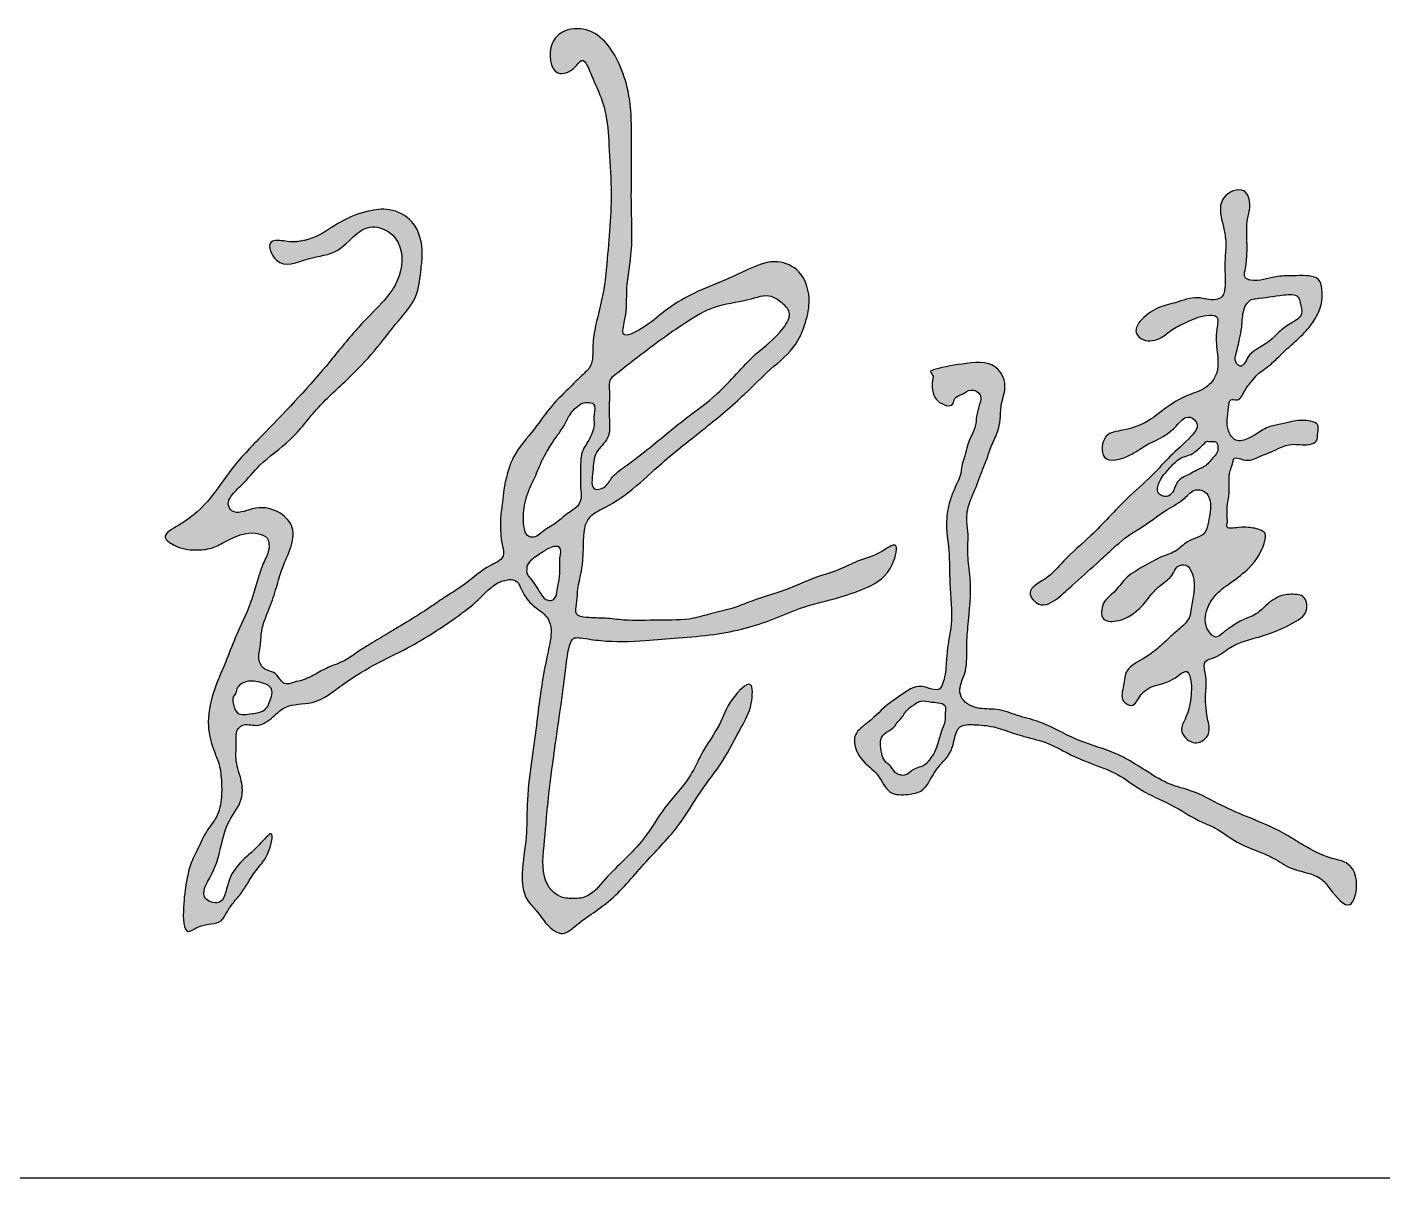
# Model space of a CAD drawing. Extents: x 174641 to 414490, y 73126 to 493158.
# Drawn here: x 255330 to 256288, y 274136 to 274949 of the extents above; entities that cross this region are included whole.
import ezdxf

# ---------------------------------------------------------------- set-up
doc = ezdxf.new("R2010")
doc.units = 0
doc.header["$LTSCALE"] = 1000
doc.header["$MEASUREMENT"] = 0
doc.layers.add('文字和字符', color=7, linetype='Continuous')

msp = doc.modelspace()

# ---------------------------------------------------------------- hatches: boundary and pattern name
at = {"layer": '文字和字符'}
h = msp.add_hatch(color=6, dxfattribs=at)
edge = h.paths.add_edge_path()
edge.add_spline(control_points=[(255512.9, 274797.85), (255513.13, 274797.81), (255538.02, 274798.96), (255550.77, 274812.6), (255569.48, 274819.29), (255587.34, 274821.74), (255606.18, 274812.07), (255610.69, 274792.3), (255608.18, 274774.13), (255606.27, 274756.69), (255590.68, 274739.93), (255576.44, 274720.32), (255556.97, 274700.05), (255535.2, 274681.1), (255517.95, 274656.88), (255496.13, 274642.62), (255484.14, 274627.14), (255475.17, 274619.48), (255471.43, 274612.22), (255476.86, 274603.64), (255491.24, 274611), (255506.6, 274609.05), (255523.95, 274593.13), (255511.57, 274571.84), (255506.61, 274553.1), (255501.71, 274538.16), (255495.67, 274525.09), (255495.66, 274512.25), (255492.76, 274502.78), (255497.76, 274494.51), (255505.11, 274493.92), (255508.51, 274489.11), (255512.25, 274483.88), (255519.22, 274486.61), (255526.2, 274487.75), (255534.3, 274492.18), (255543.52, 274497.32), (255554.63, 274500.81), (255564.11, 274508.02), (255574.82, 274514.48), (255587.8, 274522.22), (255601.94, 274530.63), (255614.99, 274539.12), (255627.27, 274547.58), (255641.95, 274556.48), (255653.03, 274567.46), (255668.65, 274573.53), (255665.64, 274584.25), (255664.83, 274592.92), (255664.62, 274603.07), (255666.44, 274612.75), (255666.97, 274623.15), (255669.63, 274633.74), (255674.7, 274649.43), (255688.43, 274663.65), (255700.24, 274681.72), (255712.76, 274693.34), (255721.59, 274702.51), (255730.91, 274710.42), (255729.5, 274724.27), (255732.69, 274742.13), (255738.06, 274761.08), (255741, 274793.64), (255744.23, 274827.7), (255741.54, 274863.91), (255740.41, 274888.17), (255733.94, 274904.75), (255728.91, 274915.1), (255723.75, 274930.06), (255716.59, 274918.2), (255700.46, 274912.47), (255697.9, 274936.14), (255709.54, 274948.02), (255726.38, 274949.2), (255740.76, 274938.46), (255749.59, 274922.43), (255756.61, 274901.98), (255757.54, 274881.7), (255757.4, 274862.51), (255757.5, 274843.6), (255757.11, 274819.57), (255758.69, 274792.3), (255753.12, 274765.31), (255754.69, 274747.94), (255748.96, 274727.83), (255769.21, 274738.04), (255780.54, 274749.13), (255801.3, 274761.88), (255822.43, 274769.6), (255841.25, 274778.8), (255859.5, 274786.07), (255879.56, 274776.73), (255884.67, 274756.42), (255880.34, 274738.96), (255872.86, 274721.37), (255855.14, 274707.71), (255835.06, 274686.9), (255808.92, 274665.21), (255781.55, 274644.16), (255759.77, 274623.14), (255742.86, 274611.36), (255720.94, 274601.68), (255725.88, 274574.23), (255719.05, 274554.48), (255719.13, 274542.31), (255716.92, 274533.3), (255728.35, 274531.5), (255738.64, 274531.86), (255755.97, 274529.29), (255776.59, 274530.66), (255797.46, 274529.67), (255814.22, 274535.18), (255829.39, 274537.98), (255845.36, 274545.23), (255866.01, 274550.58), (255885, 274560.01), (255903.68, 274565.06), (255918.81, 274573.16), (255930.76, 274575.54), (255947.27, 274587.69), (255941.11, 274562.46), (255926.01, 274553.61), (255902.12, 274545.02), (255879.09, 274540.36), (255857.47, 274530.41), (255837.31, 274523.97), (255814.9, 274519.5), (255791.16, 274517.72), (255764.66, 274515.25), (255740.93, 274514.54), (255725.16, 274517.13), (255715.16, 274518.34), (255711.92, 274505.76), (255708.28, 274470.02), (255699.69, 274420.93), (255695.98, 274372.26), (255693.28, 274347.13), (255704.91, 274334.61), (255715.06, 274333.01), (255728.3, 274334), (255743.11, 274353.45), (255765.08, 274370.91), (255780.68, 274399.29), (255798.29, 274416.58), (255807.36, 274438.01), (255820.32, 274455.34), (255825.27, 274471.81), (255843.82, 274491.62), (255842.69, 274467.39), (255833.64, 274452.58), (255822.55, 274429.91), (255805.54, 274409.14), (255790.82, 274382.88), (255767.03, 274359.92), (255745.1, 274331.92), (255723.69, 274319.33), (255708.35, 274305.91), (255696.84, 274314.95), (255691.06, 274324.51), (255680.78, 274334.38), (255679.22, 274354), (255683.84, 274375.66), (255683.17, 274401.77), (255686.37, 274427.95), (255690, 274453.43), (255693.19, 274480.06), (255696.99, 274502.5), (255701.59, 274520.66), (255698.99, 274532.79), (255688.43, 274539.31), (255680.66, 274547.74), (255677.32, 274559.02), (255662.01, 274558.89), (255650.53, 274544.48), (255628.81, 274528.53), (255605.56, 274513.14), (255577.55, 274500.01), (255554.5, 274486.34), (255534.76, 274469.59), (255513.56, 274471.64), (255503.48, 274460.54), (255493.2, 274454.05), (255483.54, 274457.83), (255477.71, 274451.89), (255478.65, 274442.55), (255476.86, 274430.43), (255482.35, 274417.3), (255483.11, 274401.56), (255469.9, 274386.55), (255467.09, 274366.38), (255461.18, 274349.88), (255450.32, 274333.66), (255469.86, 274327.6), (255471.38, 274346.34), (255481.11, 274360.17), (255491.69, 274367.61), (255506.28, 274385.44), (255501.07, 274363.39), (255493.64, 274355.68), (255487.54, 274346.64), (255482.71, 274338.24), (255476.74, 274331.46), (255471.86, 274324.86), (255466.89, 274314.12), (255454.52, 274316.81), (255440.54, 274305.53), (255440.55, 274330.2), (255442.49, 274342.89), (255445.21, 274357.62), (255451.27, 274368.73), (255456.27, 274380.63), (255465.47, 274391.07), (255468.02, 274404.37), (255467.85, 274417.39), (255466.37, 274429.01), (255460.79, 274440.88), (255456.98, 274457.58), (255460.91, 274478.98), (255470.25, 274498.84), (255478.09, 274520.39), (255488.31, 274539.98), (255492.94, 274558.1), (255497.2, 274570.72), (255501.65, 274578.68), (255501.46, 274588.97), (255487.11, 274594.14), (255473.8, 274587.59), (255460.5, 274580.25), (255447.73, 274579.33), (255436.91, 274580.77), (255423.76, 274590.01), (255456.2, 274605.99), (255468.62, 274632.45), (255506.93, 274671.03), (255537.18, 274703.29), (255562.51, 274735.8), (255579.49, 274752.17), (255593.85, 274769.28), (255597.72, 274790.43), (255586.79, 274805.73), (255566.8, 274811.8), (255553.13, 274788.31), (255529, 274787.33), (255508.69, 274776.3), (255496.21, 274800.14), (255512.79, 274797.87), (255512.9, 274797.85)], knot_values=[0, 0, 0, 0, 29.830329, 58.917813, 87.403057, 108.106156, 133.178165, 167.21185, 183.493575, 210.674955, 237.313626, 275.867732, 312.375317, 353.761043, 395.875537, 434.582879, 460.669761, 476.274997, 484.417806, 491.620343, 511.676156, 536.924503, 555.692553, 598.362356, 618.348177, 639.189191, 663.45492, 677.063063, 692.317653, 702.959274, 711.943659, 720.14469, 726.927846, 735.80548, 746.57076, 757.657127, 773.391329, 790.76732, 805.441898, 822.594095, 842.866694, 868.323001, 891.127033, 907.573393, 930.634575, 961.258613, 976.688727, 988.002723, 1001.170801, 1014.557807, 1029.617846, 1042.133039, 1057.768168, 1075.005198, 1109.99381, 1138.042246, 1164.89526, 1180.29965, 1191.874738, 1213.241442, 1232.349281, 1268.725268, 1294.322921, 1368.395782, 1410.724556, 1445.044845, 1469.944393, 1480.867815, 1499.328512, 1508.741629, 1526.286567, 1555.649157, 1570.573337, 1593.98259, 1617.984445, 1641.382666, 1669.439815, 1707.291974, 1725.035697, 1749.43332, 1786.029801, 1824.844218, 1863.911625, 1895.042411, 1908.396405, 1926.997455, 1954.733646, 1988.605585, 2022.407336, 2049.221687, 2076.673409, 2100.00089, 2131.565175, 2154.184674, 2175.023051, 2209.537897, 2244.846276, 2295.987218, 2350.394106, 2388.904508, 2420.906973, 2437.842954, 2481.538585, 2513.67034, 2525.068719, 2534.685067, 2544.923321, 2563.314623, 2581.768155, 2615.884833, 2650.046285, 2667.232328, 2688.872495, 2714.057646, 2739.784309, 2777.467879, 2801.534699, 2820.718126, 2846.219989, 2860.698517, 2879.243585, 2912.659008, 2940.608915, 2982.423161, 3010.685784, 3039.178412, 3070.401495, 3105.567192, 3138.040416, 3181.77967, 3202.070017, 3207.318711, 3220.228211, 3244.089956, 3371.102495, 3414.225609, 3453.462193, 3467.26996, 3480.300078, 3495.079726, 3519.973063, 3575.220664, 3613.131208, 3652.775903, 3675.917744, 3710.071084, 3737.577823, 3760.456026, 3779.026476, 3804.406012, 3842.427404, 3879.53793, 3916.903526, 3966.451123, 4017.131972, 4061.072175, 4074.638395, 4092.565028, 4109.947309, 4123.823044, 4149.665691, 4185.989873, 4217.238435, 4257.446297, 4295.790415, 4324.39685, 4369.00823, 4390.680082, 4401.809145, 4417.703641, 4439.204356, 4450.588858, 4460.404255, 4494.065203, 4522.530802, 4573.458554, 4609.521342, 4650.912748, 4685.917862, 4712.736046, 4730.120946, 4746.286022, 4759.95949, 4766.863435, 4776.672561, 4797.16942, 4817.291784, 4834.860476, 4859.323634, 4896.066848, 4914.918931, 4939.065769, 4952.349318, 4974.17708, 4996.946, 5022.500289, 5038.394722, 5059.260572, 5074.696393, 5090.132213, 5102.860644, 5115.363234, 5127.279907, 5137.839505, 5160.110254, 5171.91017, 5195.838718, 5221.384366, 5238.430758, 5255.298426, 5274.238989, 5291.838335, 5311.960699, 5328.55338, 5346.364767, 5359.960569, 5382.934513, 5416.477261, 5448.016954, 5474.30002, 5511.880375, 5539.40652, 5552.058861, 5566.94274, 5578.03298, 5588.729847, 5622.382906, 5636.081831, 5651.985781, 5673.57334, 5685.092373, 5703.046221, 5778.830378, 5827.289368, 5921.873186, 5965.463367, 5998.231583, 6019.778213, 6058.791881, 6074.951846, 6095.085564, 6133.666904, 6164.015928, 6195.290173, 6213.346315, 6227.672688, 6227.672688, 6227.672688, 6227.672688], degree=3, periodic=0)
edge = h.paths.add_edge_path(flags=16)
edge.add_spline(control_points=[(255721.53, 274682.83), (255721.43, 274682.76), (255712.64, 274675.44), (255710.22, 274667.29), (255703.95, 274659.44), (255699.25, 274651.85), (255693.94, 274642.97), (255690.15, 274632.64), (255684.8, 274622.56), (255682.24, 274613.5), (255680.99, 274606.39), (255681.1, 274600.03), (255681.55, 274594.64), (255683.08, 274589.76), (255689.42, 274587.64), (255695.36, 274593.98), (255704.17, 274598.19), (255711.19, 274605.35), (255719.24, 274609.42), (255722.53, 274616.63), (255721.01, 274624.97), (255721.86, 274635.61), (255720.99, 274647.97), (255727.81, 274657.55), (255731.77, 274666.89), (255730.36, 274675.08), (255732.43, 274683.16), (255726.56, 274684.58), (255721.57, 274682.86), (255721.53, 274682.83)], knot_values=[0, 0, 0, 0, 15.16178, 26.885115, 40.319645, 54.966413, 64.568744, 83.231373, 100.644648, 111.873825, 122.261764, 130.597594, 138.137919, 145.255344, 149.904189, 163.057972, 176.277051, 191.533217, 204.002706, 212.709306, 222.244258, 238.518955, 257.638434, 271.136509, 286.704711, 297.422187, 307.353728, 313.519692, 320.456367, 320.456367, 320.456367, 320.456367], degree=3, periodic=0)
edge = h.paths.add_edge_path(flags=16)
edge.add_spline(control_points=[(255743.62, 274701.69), (255743.85, 274701.87), (255765.29, 274718.59), (255779.82, 274729.66), (255797.46, 274741.52), (255816.29, 274753.24), (255837.04, 274754.63), (255854.48, 274761.46), (255863.74, 274754.5), (255871.48, 274747.09), (255861.78, 274730.68), (255841.47, 274716.91), (255821.77, 274691.38), (255798.08, 274674.72), (255780.41, 274660.37), (255766.14, 274648.49), (255753.58, 274639.13), (255743.51, 274632.07), (255739.56, 274623.69), (255727.99, 274620.76), (255730.74, 274636.85), (255730.6, 274648.87), (255743.16, 274658.59), (255741.6, 274671.98), (255741.7, 274683.2), (255742.2, 274691.4), (255741.22, 274697.11), (255743.58, 274701.66), (255743.62, 274701.69)], knot_values=[0, 0, 0, 0, 36.430419, 65.187197, 91.419752, 121.899033, 155.898168, 179.129599, 191.187594, 202.563458, 218.937757, 256.902618, 310.337733, 348.658026, 377.380118, 405.122206, 425.745844, 443.117225, 454.890005, 463.601594, 481.231921, 499.962837, 517.902498, 538.606138, 551.160941, 565.957672, 570.889886, 577.866804, 577.866804, 577.866804, 577.866804], degree=3, periodic=0)
edge = h.paths.add_edge_path(flags=16)
edge.add_spline(control_points=[(255683.47, 274566.6), (255683.46, 274566.71), (255689.34, 274576.32), (255695.78, 274578.82), (255701.02, 274582.29), (255708.83, 274582.72), (255706.21, 274573.15), (255707.32, 274565.61), (255706.29, 274557.67), (255704.69, 274551.24), (255704.4, 274545.92), (255700.31, 274543.58), (255695.46, 274545.01), (255692.64, 274550.12), (255689.49, 274554.65), (255686.54, 274559.52), (255682.86, 274561.64), (255683.47, 274566.58), (255683.47, 274566.6)], knot_values=[0, 0, 0, 0, 13.966431, 26.642221, 32.867363, 40.668687, 50.865474, 62.813241, 75.541774, 82.709236, 91.158043, 95.563358, 100.25464, 110.515602, 118.401257, 123.681007, 133.675528, 136.491121, 136.491121, 136.491121, 136.491121], degree=3, periodic=0)
edge = h.paths.add_edge_path(flags=16)
edge.add_spline(control_points=[(255478.04, 274479.66), (255478.05, 274479.75), (255483.58, 274489.26), (255492.04, 274486.94), (255498.44, 274485.42), (255503.15, 274482.82), (255503.84, 274477.28), (255501.58, 274472.87), (255500.02, 274467.23), (255494.59, 274464.8), (255487.68, 274463.94), (255478.19, 274462.11), (255476.16, 274470.85), (255475.14, 274475.37), (255478.04, 274479.61), (255478.04, 274479.66)], knot_values=[0, 0, 0, 0, 11.122688, 25.410392, 33.76565, 39.259742, 46.34399, 54.032835, 60.099225, 69.754386, 75.753906, 90.734986, 100.54138, 106.793197, 112.698594, 112.698594, 112.698594, 112.698594], degree=3, periodic=0)
h = msp.add_hatch(color=6, dxfattribs=at)
edge = h.paths.add_edge_path()
edge.add_spline(control_points=[(256116.74, 274741.11), (256116.85, 274741.24), (256129.38, 274752.8), (256142.45, 274753.83), (256156.62, 274760.08), (256167.64, 274755.24), (256175.91, 274758.45), (256177.49, 274768.26), (256176.06, 274781.5), (256178.3, 274796.55), (256175.63, 274808.83), (256173.14, 274818.13), (256173.98, 274830.5), (256191.53, 274838.12), (256195.71, 274822.8), (256191.92, 274812.47), (256192.38, 274800.54), (256192.61, 274788.34), (256191.63, 274779.61), (256189.77, 274771.74), (256200.2, 274768.8), (256210.48, 274773.45), (256224.17, 274773.37), (256233.9, 274773.86), (256244.43, 274772.25), (256245.69, 274762.28), (256245.49, 274753.55), (256241.45, 274743.86), (256234.25, 274733.88), (256224.72, 274725.56), (256215.63, 274717.12), (256207.88, 274709.18), (256199.53, 274704.31), (256195.15, 274697.77), (256190.28, 274692.91), (256187.79, 274684.36), (256179.86, 274687.14), (256179.13, 274675.47), (256176.74, 274666.89), (256184.09, 274655.27), (256193.36, 274658.11), (256200.49, 274662.61), (256208, 274667.41), (256217.18, 274668.57), (256226.63, 274671.33), (256234.82, 274671.71), (256243.83, 274668.93), (256242.02, 274662.48), (256242.76, 274656.23), (256233.77, 274653.03), (256225.38, 274655.4), (256216.2, 274652.57), (256210.11, 274648.92), (256203.01, 274646.96), (256196.73, 274643.21), (256189.95, 274642.81), (256183.19, 274646.37), (256182.01, 274639.03), (256179.4, 274634.02), (256179.88, 274626.67), (256179.93, 274621.38), (256179.42, 274615.89), (256178.25, 274610.92), (256178.6, 274606), (256178.39, 274601.93), (256178.8, 274598.99), (256176.85, 274593.9), (256186.92, 274596.06), (256193.95, 274595.62), (256200.75, 274594.9), (256206.03, 274591.47), (256204.19, 274580.27), (256196.36, 274567.9), (256181.5, 274556.96), (256169.89, 274548.92), (256163.06, 274536.86), (256161.74, 274525.13), (256170.37, 274516.35), (256176.11, 274522.05), (256182.06, 274525.94), (256189.41, 274530.93), (256198.72, 274533.42), (256206.33, 274541.39), (256215.77, 274548.48), (256225.46, 274548.61), (256234.77, 274547.07), (256235.81, 274535.59), (256225.51, 274527.82), (256214.1, 274522.53), (256200.31, 274517.94), (256189.3, 274515.33), (256178.56, 274510.06), (256171.72, 274503.83), (256160.3, 274501.45), (256164.24, 274489.7), (256162.86, 274477.11), (256163.33, 274463.57), (256167.48, 274449.82), (256158.15, 274441.7), (256149.15, 274445.42), (256144.86, 274453.14), (256150.71, 274463.15), (256152.95, 274474.62), (256153.4, 274485.09), (256150.8, 274497.31), (256139.71, 274486.49), (256128.73, 274484.97), (256117.13, 274479.48), (256112.66, 274467.5), (256102.22, 274473.74), (256105.83, 274483.94), (256106.11, 274496.6), (256118.66, 274501.98), (256128.11, 274509.04), (256136.44, 274516.68), (256144.51, 274523.98), (256152.13, 274530.59), (256152.96, 274540.14), (256155.02, 274548.84), (256155.4, 274558.43), (256153.13, 274565.16), (256149.17, 274570.19), (256142.31, 274568.57), (256139.82, 274560.56), (256131.5, 274555.48), (256124.69, 274548.61), (256119.32, 274540.89), (256111.89, 274534.17), (256102.73, 274529.19), (256088.48, 274528.6), (256089.78, 274543.54), (256099.33, 274549.71), (256106.34, 274560.64), (256119.01, 274567.91), (256130.82, 274574.89), (256142.89, 274578.42), (256150.61, 274587.32), (256163.22, 274589.17), (256165.59, 274602.11), (256167.69, 274611.26), (256164.4, 274621.03), (256154.94, 274623.89), (256147.45, 274614.35), (256133.08, 274607.35), (256122.05, 274597.99), (256107.63, 274589.66), (256097.76, 274581.11), (256083.83, 274567.75), (256070.96, 274556.95), (256059.5, 274545.62), (256046.2, 274537.5), (256034.96, 274551.76), (256052.71, 274559.57), (256063.76, 274574.07), (256085.36, 274591.7), (256104.06, 274613.76), (256124.38, 274630.74), (256138.52, 274647.04), (256149.94, 274656.37), (256159.8, 274667.8), (256149.78, 274677.32), (256138.63, 274660.45), (256122.8, 274655.92), (256109.51, 274645.29), (256088.13, 274639.51), (256090.28, 274662.76), (256108.3, 274664.21), (256123.51, 274670.2), (256137.06, 274682.27), (256150.65, 274689.58), (256164.93, 274693.77), (256172.93, 274706.01), (256171.15, 274720.87), (256170, 274732.2), (256173.13, 274746.14), (256160.04, 274745.61), (256150.86, 274741.06), (256139.54, 274736.25), (256131.43, 274728.36), (256121.03, 274726.42), (256111.53, 274732.49), (256116.68, 274741.04), (256116.74, 274741.11)], knot_values=[0, 0, 0, 0, 21.814226, 40.014518, 62.705103, 80.181203, 87.059593, 95.960741, 117.525979, 144.48919, 157.446323, 169.514731, 184.787555, 205.834293, 221.965238, 235.360358, 252.742704, 270.71375, 285.202589, 292.391017, 298.294038, 323.168932, 339.890762, 353.677583, 365.620364, 378.129251, 389.526685, 402.989381, 420.611403, 440.531037, 455.37129, 472.336878, 486.5792, 494.822314, 504.352288, 516.704907, 522.699181, 530.27695, 553.639261, 565.149337, 577.864888, 587.528817, 601.603428, 613.797645, 625.753182, 641.937729, 649.9788, 657.766267, 665.645468, 673.686615, 691.069983, 702.267642, 712.223711, 720.551303, 732.907569, 741.299569, 750.370401, 754.159277, 767.819998, 775.008381, 783.993926, 790.014194, 797.893351, 805.081778, 810.473088, 814.666318, 817.720913, 829.769177, 838.760629, 852.283854, 856.964277, 862.355586, 894.641394, 917.573479, 938.655869, 952.338385, 974.413595, 984.091028, 992.098792, 1002.565424, 1015.429981, 1028.359865, 1041.617731, 1060.692449, 1075.149999, 1081.330321, 1097.650211, 1107.252151, 1133.82575, 1149.932866, 1167.658992, 1180.945792, 1198.851742, 1207.212315, 1222.48382, 1236.906949, 1263.262694, 1278.557776, 1291.815576, 1304.435541, 1313.922398, 1324.654884, 1349.142625, 1361.020488, 1372.838601, 1385.371679, 1406.33795, 1423.525104, 1437.340436, 1446.079862, 1461.351368, 1476.168885, 1496.200813, 1510.803882, 1526.560496, 1542.662576, 1557.114579, 1565.766985, 1581.249459, 1594.824166, 1604.755407, 1610.756543, 1619.414177, 1627.419657, 1643.634371, 1658.03725, 1667.713087, 1682.728431, 1698.677316, 1713.209272, 1728.480822, 1743.495369, 1760.340716, 1781.062409, 1803.083586, 1817.90876, 1831.829559, 1851.204785, 1861.937228, 1882.369986, 1890.726834, 1902.273459, 1915.005119, 1936.427946, 1969.389218, 1974.338724, 2005.754245, 2023.168452, 2055.026844, 2074.268902, 2093.867831, 2107.78631, 2127.599717, 2153.412209, 2189.440129, 2240.453356, 2274.08225, 2299.89394, 2328.106323, 2341.387876, 2350.989816, 2370.530551, 2403.28468, 2421.19063, 2445.869309, 2466.302067, 2483.491087, 2513.600141, 2534.81948, 2557.988589, 2577.732832, 2594.915337, 2613.696208, 2636.660478, 2648.798069, 2658.352665, 2679.53953, 2695.582632, 2708.030864, 2726.091721, 2735.787779, 2747.159611, 2747.159611, 2747.159611, 2747.159611], degree=3, periodic=0)
edge = h.paths.add_edge_path(flags=16)
edge.add_spline(control_points=[(256163.44, 274656.18), (256163.4, 274656.13), (256157.49, 274650.42), (256153.4, 274646.86), (256145.51, 274645.35), (256140.19, 274640.49), (256135.66, 274635.26), (256132.01, 274631), (256129.67, 274626.3), (256128.37, 274620.79), (256132.45, 274617.6), (256137.31, 274617.02), (256141.12, 274622.09), (256142.52, 274627.96), (256147.44, 274631.47), (256152.25, 274633.2), (256156.68, 274636.34), (256163.34, 274638.46), (256167.26, 274643.84), (256171.51, 274648.08), (256172.2, 274652.21), (256170.86, 274657.1), (256167.26, 274656.38), (256163.46, 274656.2), (256163.44, 274656.18)], knot_values=[0, 0, 0, 0, 8.439041, 20.62857, 28.097042, 39.877603, 49.765051, 57.178901, 62.854461, 72.258155, 76.58164, 82.950578, 90.312624, 100.188639, 107.6845, 114.090351, 121.535477, 130.11106, 142.317774, 148.462757, 154.387511, 159.526625, 165.895648, 169.459976, 169.459976, 169.459976, 169.459976], degree=3, periodic=0)
edge = h.paths.add_edge_path(flags=16)
edge.add_spline(control_points=[(256193.5, 274755.17), (256193.45, 274755.12), (256189.41, 274749.12), (256189.24, 274743.61), (256188.78, 274736.48), (256187.01, 274728.12), (256185.28, 274720.19), (256183.13, 274713), (256189.28, 274707.17), (256192.74, 274716.88), (256199.62, 274722.16), (256208.26, 274726.47), (256215.09, 274734.2), (256222.58, 274739.68), (256232.81, 274745.02), (256230.22, 274753.16), (256228.62, 274761.04), (256213.75, 274759.71), (256203.48, 274757.07), (256195.59, 274757.35), (256193.52, 274755.18), (256193.5, 274755.17)], knot_values=[0, 0, 0, 0, 9.334311, 17.140719, 26.361451, 38.018579, 52.789195, 61.01517, 67.124154, 79.068588, 89.242621, 105.885881, 117.802758, 131.460083, 146.451071, 157.202444, 163.309657, 177.435607, 205.630785, 210.588468, 213.165382, 213.165382, 213.165382, 213.165382], degree=3, periodic=0)
h = msp.add_hatch(color=6, dxfattribs=at)
edge = h.paths.add_edge_path()
edge.add_spline(control_points=[(255968.98, 274706.36), (255969.21, 274706.44), (255994.21, 274712.34), (256013.91, 274714.18), (256023.6, 274696.24), (256017.38, 274681.81), (256018.88, 274667.11), (256012.15, 274655.03), (256009, 274644.79), (256004.21, 274633.24), (256000.72, 274622.98), (255995.79, 274612.49), (255993.68, 274603.19), (255995.95, 274590.48), (255994.4, 274576.35), (255998.44, 274554.01), (255995.51, 274531.88), (255994.05, 274509.28), (255994.88, 274494.32), (255988.99, 274483.89), (255990.05, 274473.22), (256001.71, 274466.52), (256016.07, 274468.21), (256030.31, 274462.3), (256045.82, 274458.95), (256059.87, 274451.7), (256077.57, 274442.87), (256094.46, 274438.65), (256110.41, 274430.55), (256122.65, 274422.68), (256137.1, 274413.52), (256156.19, 274409.54), (256173.89, 274398.87), (256197.11, 274389.38), (256216.75, 274381.1), (256234.86, 274369.24), (256248.49, 274362.1), (256268.22, 274358.63), (256271.78, 274341.98), (256264.47, 274323.3), (256252.32, 274338.41), (256245.46, 274347.88), (256234.87, 274351.88), (256222.67, 274354.31), (256212.27, 274361.75), (256199.35, 274367.37), (256184.55, 274372.58), (256172.93, 274382.49), (256155.91, 274389.02), (256139.61, 274400.26), (256118.7, 274408.29), (256102.47, 274421.44), (256084.98, 274427.78), (256067.68, 274434.58), (256052.59, 274443.75), (256037.65, 274447.09), (256024.73, 274451.03), (256013.02, 274455.44), (256001.27, 274456.29), (255988.22, 274456.54), (255985.56, 274445.51), (255982.83, 274434.34), (255971.01, 274424.73), (255965.77, 274409.16), (255951.94, 274406.59), (255938.28, 274406.4), (255932.4, 274422.57), (255918.47, 274430.36), (255911.92, 274449.21), (255927.4, 274459.23), (255936.42, 274469.72), (255949.39, 274477.88), (255960.38, 274486.95), (255974.79, 274477.99), (255979.14, 274489.73), (255979.85, 274499.18), (255980.81, 274512.92), (255984.92, 274531.23), (255981.9, 274554.22), (255982.49, 274578.56), (255979.01, 274597.89), (255981.66, 274612.65), (255985.86, 274624), (255990.57, 274632.2), (255990.78, 274640.62), (255993.46, 274646.54), (255994.7, 274654.33), (255998.09, 274660.99), (256000.86, 274667.81), (256001.12, 274674.74), (256003.05, 274681.61), (256005.8, 274690.05), (255996.84, 274694.33), (255991.69, 274689.42), (255985.31, 274687.98), (255985.08, 274679.42), (255973.45, 274683.55), (255970.01, 274691.37), (255969.82, 274698.4), (255970.88, 274702.98), (255968.94, 274706.34), (255968.98, 274706.36)], knot_values=[0, 0, 0, 0, 31.567408, 64.804615, 84.514899, 102.449572, 127.665217, 143.393176, 158.761139, 172.306084, 195.386314, 203.777391, 220.63047, 233.896682, 257.032253, 279.176201, 327.700844, 348.661996, 374.096735, 388.033075, 396.915328, 415.877792, 435.250381, 456.66983, 478.431065, 501.305126, 522.015154, 560.722472, 573.046245, 596.2976, 621.456877, 643.421109, 676.452722, 706.559804, 747.979879, 764.804525, 796.369237, 812.756663, 842.42195, 854.740888, 879.873646, 891.588111, 907.370515, 923.988969, 943.623296, 959.405623, 982.733778, 1008.381509, 1021.700495, 1058.208083, 1090.24983, 1114.093944, 1144.201026, 1166.925646, 1191.573171, 1217.002209, 1229.971469, 1248.063792, 1268.029249, 1281.440462, 1294.753802, 1308.690116, 1329.858381, 1355.865323, 1368.43417, 1386.209945, 1406.30905, 1430.06276, 1453.845898, 1470.989804, 1499.087867, 1512.54167, 1535.266273, 1553.042048, 1560.571233, 1580.172383, 1594.917168, 1617.197884, 1657.975453, 1689.943564, 1718.67234, 1738.776712, 1751.36341, 1769.195262, 1777.025624, 1785.794542, 1795.901638, 1809.568461, 1816.675984, 1826.397683, 1837.686133, 1847.881877, 1857.816128, 1868.115168, 1875.917125, 1881.585263, 1896.597226, 1905.82176, 1918.671785, 1923.218896, 1927.782629, 1927.782629, 1927.782629, 1927.782629], degree=3, periodic=0)
edge = h.paths.add_edge_path(flags=17)
edge.add_spline(control_points=[(255939.23, 274451.95), (255939.17, 274451.91), (255933.5, 274448.25), (255933.4, 274442.28), (255933.83, 274436.57), (255936.07, 274430.23), (255941.33, 274427), (255943.58, 274421.89), (255947.81, 274420.44), (255951.61, 274420.4), (255954.49, 274422.83), (255957.68, 274425.39), (255961.4, 274426.35), (255965.44, 274427.83), (255967.95, 274431.49), (255971.31, 274435.71), (255973.97, 274442.69), (255975.91, 274450.55), (255979.42, 274458.6), (255979.05, 274464.5), (255979.83, 274471.96), (255969.75, 274471.63), (255962.08, 274474.18), (255956.42, 274469.96), (255952.35, 274466.91), (255949.8, 274463.4), (255947.7, 274459.97), (255944.82, 274457.77), (255943.56, 274454.3), (255939.29, 274451.98), (255939.23, 274451.95)], knot_values=[0, 0, 0, 0, 9.663903, 14.696519, 25.589324, 33.287033, 41.448102, 50.312117, 54.669885, 59.317586, 65.471876, 69.610934, 76.339168, 81.250991, 86.994431, 94.228062, 103.814692, 117.550507, 128.275999, 139.362893, 142.658643, 157.109971, 167.517587, 177.222957, 183.783609, 188.977779, 195.04957, 200.641099, 203.083872, 211.139425, 211.139425, 211.139425, 211.139425], degree=3, periodic=0)

# ---------------------------------------------------------------- linework, layer by layer
msp.add_line((249757.76, 274136.04), (257757.76, 274136.04))
at = {"layer": '文字和字符', "color": 6}
for points, start_tangent, end_tangent in [([(255512.9, 274797.85), (255534.16, 274801.03), (255552.23, 274811.66), (255571.36, 274819.09), (255586.24, 274820.15), (255602.19, 274811.66), (255609.63, 274788.29), (255608.57, 274776.6), (255604.31, 274757.48), (255593, 274741.97), (255575.61, 274720.3), (255557.54, 274701.18), (255536.16, 274680.39), (255516.09, 274657.62), (255494.83, 274639.57), (255482.07, 274625.76), (255474.43, 274617.5), (255472.5, 274611.96), (255475.12, 274607.48), (255489.51, 274608.76), (255507.58, 274606.63), (255517.15, 274597.07), (255510.81, 274566.98), (255506.51, 274553.24), (255501.7, 274539.01), (255496.17, 274522.42), (255495.19, 274512.66), (255494.37, 274501.7), (255498.69, 274495.37), (255504.74, 274493.06), (255508.78, 274488.74), (255512.24, 274485.29), (255518.57, 274486.15), (255526.07, 274488.17), (255533.27, 274491.62), (255543.35, 274496.81), (255554.88, 274501.7), (255563.72, 274507.5), (255574.19, 274514.08), (255586.73, 274521.58), (255602.42, 274531.07), (255616.21, 274540.01), (255626.05, 274546.62), (255639.88, 274555.84), (255657.75, 274568.79), (255666.68, 274575.42), (255666.07, 274583.55), (255664.94, 274592.97), (255664.94, 274602.62), (255666.29, 274613.39), (255667.19, 274622.36), (255669.66, 274633.35), (255673.92, 274645.02), (255688.85, 274665.34), (255701.06, 274681.45), (255714.56, 274695.32), (255722.47, 274703.11), (255728.13, 274709.24), (255730.21, 274724.49), (255732.14, 274738.13), (255737.82, 274763.72), (255739.96, 274782.04), (255743.04, 274835.33), (255741.56, 274865.8), (255738.69, 274890.37), (255732.64, 274907.26), (255729.44, 274914.45), (255722.24, 274925.64), (255717.45, 274920.85), (255705.45, 274916.85), (255701.45, 274937.63), (255708.65, 274945.62), (255725.44, 274947.22), (255739.84, 274937.63), (255748.64, 274923.24), (255755.03, 274904.06), (255757.43, 274876.89), (255757.43, 274864.1), (255757.43, 274846.52), (255757.43, 274820.15), (255757.43, 274792.18), (255754.23, 274764.2), (255752.63, 274741.83), (255751.83, 274732.24), (255764.63, 274736.23), (255780.62, 274748.22), (255801.42, 274761.01), (255823.81, 274770.6), (255841.4, 274778.59), (255860.6, 274783.39), (255875.79, 274776.19), (255882.99, 274754.61), (255879.79, 274738.63), (255873.39, 274725.04), (255855.8, 274707.46), (255837.4, 274689.88), (255809.41, 274665.9), (255779.02, 274641.13), (255758.23, 274622.75), (255739.04, 274609.96), (255728.64, 274603.57), (255723.18, 274572.56), (255719.32, 274549.73), (255718.69, 274541.54), (255718.69, 274534.61), (255725.62, 274532.09), (255738.86, 274531.46), (255752.1, 274530.2), (255776.69, 274530.2), (255801.27, 274531.46), (255813.25, 274534.61), (255828.38, 274538.39), (255845.4, 274544.69), (255863.05, 274550.36), (255888.27, 274560.44), (255904.66, 274566.11), (255917.27, 274571.78), (255934.29, 274578.71), (255943.75, 274583.12), (255941.85, 274569.89), (255924.2, 274553.51), (255905.29, 274546.58), (255876.29, 274538.39), (255857.38, 274530.83), (255837.84, 274524.53), (255815.77, 274520.12), (255790.56, 274517.6), (255767.23, 274515.71), (255735.71, 274515.71), (255721.21, 274517.6), (255717.43, 274517.6), (255713.01, 274509.41), (255710.49, 274492.39), (255698.49, 274401.65), (255695.67, 274370.71), (255698.49, 274342.57), (255705.53, 274335.54), (255714.68, 274333.43), (255725.24, 274334.83), (255738.61, 274346.79), (255766.06, 274375.63), (255781.54, 274398.14), (255799.14, 274420.65), (255806.88, 274435.42), (255819.55, 274456.52), (255828.7, 274474.1), (255841.37, 274484.65), (255842.07, 274471.29), (255835.03, 274454.41), (255821.66, 274430.49), (255806.18, 274408.69), (255791.4, 274386.18), (255767.73, 274359.44), (255742.83, 274332.72), (255717.49, 274313.73), (255709.05, 274308.81), (255697.79, 274315.14), (255690.04, 274324.99), (255683.71, 274332.72), (255680.19, 274351.01), (255683, 274377.04), (255683.71, 274399.54), (255686.52, 274428.38), (255690.22, 274455.77), (255692.86, 274476.21), (255698.49, 274507.86), (255700.6, 274523.34), (255698.49, 274531.08), (255690.04, 274538.81), (255680.19, 274550.77), (255675.97, 274557.8), (255668.93, 274558.51), (255649.11, 274544.52), (255633.03, 274531.78), (255602.06, 274512.09), (255578.93, 274500.23), (255553.5, 274484.65), (255531.68, 274471.99), (255512.67, 274468.48), (255502.82, 274460.74), (255492.26, 274455.81), (255482.41, 274455.81), (255478.89, 274452.3), (255478.19, 274445.26), (255478.19, 274430.49), (255481.71, 274416.43), (255481.71, 274403.76), (255473.26, 274388.29), (255465.52, 274362.97), (255460.59, 274350.31), (255456.37, 274333.43), (255465.52, 274330.61), (255472.56, 274344.68), (255481, 274358.75), (255494.37, 274371.41), (255502.82, 274379.15), (255500.01, 274364.37), (255493.67, 274355.23), (255487.34, 274346.09), (255482.41, 274338.35), (255476.78, 274331.32), (255471.85, 274324.28), (255467.63, 274317.95), (255452.14, 274313.73), (255444.4, 274310.21), (255440.88, 274327.1), (255442.99, 274345.38), (255445.81, 274357.34), (255450.87, 274368.4), (255457.07, 274380.55), (255464.11, 274391.1), (255467.63, 274405.17), (255467.63, 274417.13), (255465.52, 274429.79), (255462, 274438.93), (255458.48, 274455.11), (255462, 274479.03), (255470.44, 274500.13), (255477.48, 274517.71), (255488.3, 274542.54), (255494.16, 274561.49), (255497.24, 274570.07), (255501.06, 274580.1), (255500.02, 274588.02), (255493.13, 274591.47), (255469.68, 274585.27), (255460.72, 274581.13), (255449.34, 274579.75), (255434.17, 274583.2), (255427.96, 274588.71), (255437.62, 274597.33), (255475.06, 274637.08), (255498.64, 274662.84), (255544.55, 274713.23), (255564.74, 274737.29), (255581.05, 274754.37), (255590.37, 274766.78), (255593.48, 274794.73), (255586.49, 274804.04), (255572.51, 274807.92), (255549.98, 274791.62), (255529.01, 274785.41), (255506.49, 274784.64), (255502.6, 274797.06), (255512.9, 274797.85)], (0.984905, -0.173097), (0.984905, -0.173097)), ([(256116.74, 274741.11), (256129.26, 274750.61), (256141.79, 274754.49), (256157.78, 274757.95), (256170.3, 274756.65), (256174.79, 274758.76), (256176.78, 274764.85), (256176.78, 274780.39), (256177.21, 274799.82), (256175.52, 274809), (256173.76, 274817.52), (256175.92, 274828.31), (256190.17, 274833.49), (256194.49, 274822.7), (256192.77, 274813.2), (256192.33, 274800.68), (256192.33, 274787.73), (256191.04, 274777.37), (256191.04, 274772.19), (256194.93, 274770.46), (256212.7, 274772.77), (256224.73, 274773.49), (256234.67, 274773.49), (256242.87, 274770.9), (256245.47, 274762.26), (256245.03, 274754.06), (256241.58, 274744.99), (256234.24, 274734.63), (256223.87, 274724.71), (256216.05, 274717.4), (256207.02, 274709.16), (256198.93, 274702.84), (256195.23, 274698.2), (256191.04, 274692.76), (256185.42, 274685.85), (256181.1, 274685.85), (256179.37, 274680.67), (256179.37, 274663.84), (256184.56, 274657.36), (256193.63, 274658.66), (256199.68, 274662.11), (256208.63, 274666.89), (256217.2, 274668.81), (256225.6, 274670.74), (256237.26, 274670.74), (256242.44, 274668.15), (256242.44, 274662.54), (256241.58, 274656.93), (256236.4, 274654.34), (256223.87, 274654.34), (256216.09, 274652.18), (256209.64, 274649.04), (256204, 274647), (256195.79, 274643.55), (256189.74, 274643.55), (256183.26, 274644.41), (256182.4, 274641.82), (256179.81, 274632.32), (256179.81, 274627.14), (256179.81, 274620.67), (256179.37, 274616.35), (256178.51, 274610.74), (256178.51, 274605.56), (256178.51, 274601.67), (256178.51, 274598.65), (256178.08, 274596.49), (256186.72, 274595.63), (256193.2, 274595.63), (256202.7, 274593.47), (256205.29, 274591.31), (256205.29, 274587.43), (256193.91, 274567.13), (256181.06, 274556.74), (256169.44, 274546.96), (256164.54, 274538.4), (256165.16, 274522.5), (256170.66, 274518.22), (256175.56, 274521.28), (256181.66, 274525.71), (256189.63, 274530.45), (256198.19, 274534.12), (256205.54, 274540.23), (256217.16, 274547.57), (256227.56, 274548.18), (256231.84, 274546.96), (256233.68, 274535.34), (256228.78, 274530.45), (256211.65, 274521.89), (256200.64, 274518.22), (256188.4, 274514.55), (256179.84, 274510.27), (256168.83, 274503.55), (256163.32, 274501.1), (256163.32, 274490.1), (256163.32, 274479.7), (256164.54, 274460.75), (256165.16, 274449.74), (256157.81, 274443.63), (256149.25, 274446.69), (256146.19, 274452.8), (256148.64, 274460.14), (256152.92, 274477.26), (256152.92, 274485.82), (256149.86, 274493.76), (256141.91, 274489.48), (256127.83, 274483.98), (256117.43, 274477.26), (256110.7, 274469.92), (256105.2, 274472.98), (256105.2, 274483.98), (256107.65, 274494.38), (256119.27, 274502.94), (256127.83, 274509.05), (256136.34, 274516.57), (256144.97, 274524.34), (256151.7, 274532.28), (256152.92, 274538.4), (256154.75, 274549.4), (256154.75, 274559.19), (256152.31, 274565.91), (256149.25, 274568.97), (256143.13, 274567.75), (256140.07, 274562.85), (256131.51, 274554.91), (256124.16, 274547.57), (256119.88, 274542.07), (256111.93, 274534.73), (256101.53, 274529.84), (256091.13, 274531.06), (256091.13, 274542.07), (256098.47, 274550.01), (256106.42, 274559.19), (256118.66, 274567.75), (256132.73, 274575.08), (256142.52, 274579.36), (256150.47, 274585.48), (256162.71, 274592.2), (256165.16, 274599.54), (256166.38, 274614.21), (256163.93, 274619.72), (256155.98, 274622.16), (256148.64, 274616.66), (256135.79, 274608.1), (256116.21, 274594.65), (256113.15, 274592.81), (256095.41, 274578.75), (256086.23, 274570.19), (256069.1, 274554.91), (256058.7, 274545.73), (256045.24, 274541.45), (256039.12, 274549.4), (256049.52, 274559.19), (256062.98, 274572.03), (256081.95, 274589.76), (256107.65, 274616.05), (256125.39, 274632.56), (256138.24, 274646.01), (256152.92, 274660.07), (256157.2, 274668.63), (256152.31, 274673.52), (256140.68, 274665.57), (256120.49, 274653.34), (256109.48, 274646.62), (256091.74, 274645.39), (256092.96, 274660.07), (256104.59, 274664.35), (256124.78, 274672.3), (256137.01, 274681.47), (256151.7, 274689.42), (256164.54, 274695.53), (256171.27, 274705.92), (256171.35, 274719.46), (256171.14, 274736.01), (256170.76, 274744.75), (256163.92, 274745.51), (256149.47, 274740.57), (256139.2, 274735.25), (256131.98, 274729.93), (256119.05, 274728.41), (256114.11, 274733.35), (256116.74, 274741.11)], (0.662995, 0.748624), (0.662995, 0.748624)), ([(255743.62, 274701.69), (255764.35, 274717.8), (255780.93, 274730.23), (255796.6, 274740.82), (255815.98, 274751.15), (255839.9, 274756.47), (255856.48, 274758.77), (255863.85, 274754.17), (255868.91, 274747.72), (255864.77, 274736.67), (255844.96, 274717.8), (255818.08, 274690.23), (255796.42, 274673.1), (255780.25, 274660.18), (255764.73, 274647.58), (255752.83, 274638.67), (255743.39, 274630.45), (255737.89, 274623.99), (255731.75, 274622.7), (255730.13, 274635.3), (255732.72, 274648.55), (255740.48, 274658.89), (255741.77, 274673.75), (255741.77, 274682.8), (255741.77, 274693.46), (255741.77, 274697.01), (255743.62, 274701.69)], (0.790786, 0.612093), (0.790786, 0.612093)), ([(256193.5, 274755.17), (256190.22, 274749.3), (256189.22, 274743.76), (256188.69, 274737.14), (256187.16, 274728.88), (256184.72, 274718.52), (256184.43, 274712.6), (256187.69, 274709.64), (256193.31, 274716.15), (256198.65, 274721.18), (256208.72, 274727.7), (256214.94, 274733.62), (256222.83, 274739.5), (256230.93, 274746.64), (256230.05, 274754.34), (256228.56, 274758.48), (256218.49, 274759.96), (256198.35, 274757.3), (256194.89, 274756.4), (256193.5, 274755.17)], (-0.774883, -0.632104), (-0.774883, -0.632104)), ([(255968.98, 274706.36), (255991.22, 274711.12), (256015.05, 274708.74), (256021.41, 274696.03), (256019.03, 274683.33), (256016.87, 274665.29), (256012.5, 274654.83), (256008.7, 274644.43), (256005.16, 274635.33), (255999.16, 274619.82), (255996.78, 274614.26), (255994.4, 274602.35), (255995.19, 274592.82), (255995.19, 274576.15), (255996.78, 274560.27), (255995.19, 274525.34), (255994.4, 274510.25), (255992.81, 274491.99), (255989.63, 274482.47), (255990.43, 274476.11), (256001.55, 274468.18), (256015.46, 274467.02), (256030.31, 274462.8), (256045.35, 274458.37), (256060.34, 274451.5), (256073.84, 274445.15), (256100.06, 274435.62), (256108, 274431.65), (256122.3, 274422.92), (256138.19, 274414.19), (256153.29, 274409.42), (256174.74, 274399.1), (256194.6, 274390.37), (256221.61, 274377.67), (256231.94, 274371.32), (256252.6, 274361.79), (256263.72, 274357.82), (256269.28, 274337.18), (256265.31, 274329.24), (256251.01, 274340.35), (256245.45, 274346.7), (256235.12, 274351.47), (256223.64, 274354.9), (256211.28, 274361.79), (256200.96, 274366.55), (256185.54, 274373.27), (256169.97, 274383.22), (256161.23, 274387.19), (256138.19, 274399.9), (256117.54, 274410.22), (256103.24, 274419.75), (256083.38, 274428.48), (256068.28, 274434.83), (256052.39, 274442.77), (256034.84, 274448.03), (256025.9, 274450.76), (256013.46, 274454.68), (255999.16, 274456.27), (255989.63, 274454.68), (255985.66, 274445.95), (255982.48, 274436.42), (255972.95, 274424.51), (255961.83, 274409.42), (255953.09, 274407.04), (255940.37, 274408.63), (255931.73, 274420.25), (255919.72, 274432.45), (255915.75, 274449.12), (255924.49, 274457.85), (255939.58, 274471.35), (255947.52, 274476.91), (255962.62, 274483.26), (255975.33, 274481.67), (255977.81, 274486.5), (255979.93, 274500.47), (255980.89, 274511.05), (255983.28, 274526.93), (255982.48, 274556.3), (255981.69, 274579.33), (255980.1, 274599.97), (255982.48, 274614.26), (255985.63, 274622.76), (255990.35, 274634.72), (255991.12, 274640.31), (255993.07, 274646.32), (255994.87, 274653.38), (255998.64, 274662.48), (256000.38, 274667.29), (256001.34, 274674.23), (256003.27, 274682.14), (256003.85, 274689.46), (255997.48, 274692.74), (255990.73, 274689.65), (255985.91, 274686.76), (255984.56, 274682.91), (255973.95, 274685.03), (255970.67, 274690.81), (255970.29, 274700.06), (255970.29, 274703.34), (255968.98, 274706.36)], (0.945021, 0.327011), (0.945021, 0.327011)), ([(255721.53, 274682.83), (255713.8, 274675.1), (255709.79, 274667.66), (255704.35, 274659.66), (255698.63, 274650.79), (255695.19, 274644.78), (255689.75, 274632.48), (255684.6, 274621.04), (255682.32, 274613.27), (255681.17, 274605.88), (255681.17, 274599.87), (255681.79, 274594.47), (255684.03, 274589.86), (255687.18, 274588.71), (255695.48, 274593.29), (255703.49, 274598.44), (255712.08, 274605.3), (255719.24, 274610.74), (255721.81, 274616.46), (255721.53, 274623.33), (255721.53, 274635.05), (255722.67, 274648.78), (255727.25, 274657.37), (255730.97, 274667.95), (255730.97, 274675.67), (255730.69, 274682.83), (255726.39, 274683.97), (255721.53, 274682.83)], (-0.840213, -0.542256), (-0.840213, -0.542256)), ([(256163.44, 274656.18), (256159.05, 274651.98), (256151.91, 274646.86), (256146.79, 274645.21), (256140.02, 274640.09), (256135.26, 274634.79), (256131.97, 274630.58), (256130.14, 274626.92), (256129.77, 274620.15), (256132.15, 274618.14), (256136.72, 274617.78), (256140.38, 274621.62), (256143.5, 274628.02), (256147.74, 274631.36), (256151.93, 274633.29), (256156.59, 274635.95), (256162.16, 274638.63), (256168.38, 274644.84), (256171.13, 274648.32), (256171.86, 274652.53), (256170.58, 274656), (256166.01, 274656.37), (256163.44, 274656.18)], (-0.672398, -0.74019), (-0.672398, -0.74019)), ([(255683.47, 274566.6), (255689.44, 274574.7), (255697.04, 274579.77), (255701.06, 274581.77), (255706.67, 274581.54), (255706.93, 274574.19), (255706.93, 274565.58), (255705.91, 274556.47), (255704.9, 274551.4), (255703.13, 274545.58), (255700.34, 274544.06), (255697.04, 274544.82), (255692.28, 274550.48), (255689.17, 274555.23), (255687, 274558.36), (255683.36, 274564.57), (255683.47, 274566.6)], (-0.111358, 0.99378), (-0.111358, 0.99378)), ([(255478.04, 274479.66), (255483.05, 274485.92), (255493.32, 274486.67), (255499.08, 274484.92), (255502.34, 274482.66), (255503.34, 274477.66), (255501.59, 274472.4), (255499.83, 274468.4), (255493.82, 274464.89), (255489.56, 274464.14), (255478.79, 274464.89), (255476.04, 274471.4), (255476.04, 274475.9), (255478.04, 274479.66)], (0.091716, 0.995785), (0.091716, 0.995785)), ([(255939.23, 274451.95), (255934.14, 274447.2), (255933.46, 274443.63), (255934.31, 274435.83), (255936.52, 274430.74), (255940.76, 274426.67), (255944.83, 274421.75), (255947.77, 274420.63), (255951.12, 274420.73), (255954.86, 274423.11), (255957.27, 274424.86), (255961.82, 274426.55), (255965.04, 274428.03), (255967.76, 274431.14), (255970.77, 274435.4), (255973.49, 274441.75), (255976.4, 274451.21), (255978.79, 274458.56), (255979.3, 274466.54), (255979.3, 274468.91), (255969.45, 274472.3), (255961.98, 274472.98), (255955.88, 274469.55), (255952.26, 274466.51), (255949.97, 274463.55), (255947.39, 274460.02), (255944.67, 274457.05), (255943.82, 274455.51), (255939.23, 274451.95)], (-0.840414, -0.541945), (-0.840414, -0.541945))]:
    msp.add_spline(points, degree=3, dxfattribs=dict(at, start_tangent=start_tangent, end_tangent=end_tangent))

doc.saveas('drawing.dxf')
